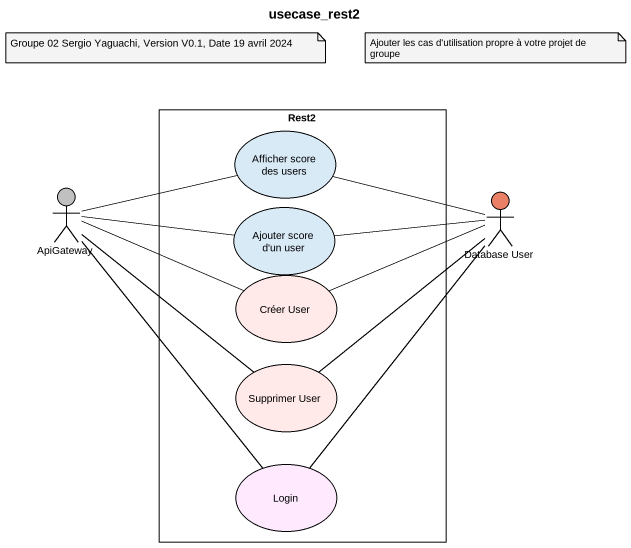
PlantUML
@startuml
title usecase_rest2
rectangle Rest2 {
  usecase "Afficher score des users" as Afficher_score_des_users
  usecase "Ajouter score d'un user" as Ajouter_score_d_un_user
  usecase "Créer User" as Créer_User #FFE9E9
  usecase "Supprimer User" as Supprimer_User #FFE9E9
  usecase Login #FFE9FF
}
actor ApiGateway #C0C0C0
actor "Database User" as Database_User #EA8066
Afficher_score_des_users -right- Database_User
ApiGateway -right- Afficher_score_des_users
ApiGateway -right- Ajouter_score_d_un_user
ApiGateway -right- Créer_User
ApiGateway -- Supprimer_User
ApiGateway -- Login
Ajouter_score_d_un_user -right- Database_User
Créer_User -right- Database_User
Supprimer_User -up- Database_User
Login -up- Database_User
note as N1
  Groupe 02 Sergio Yaguachi, Version V0.1, Date 19 avril 2024
end note
note as N2
  Ajouter les cas d'utilisation propre à votre projet de groupe
end note
@enduml
